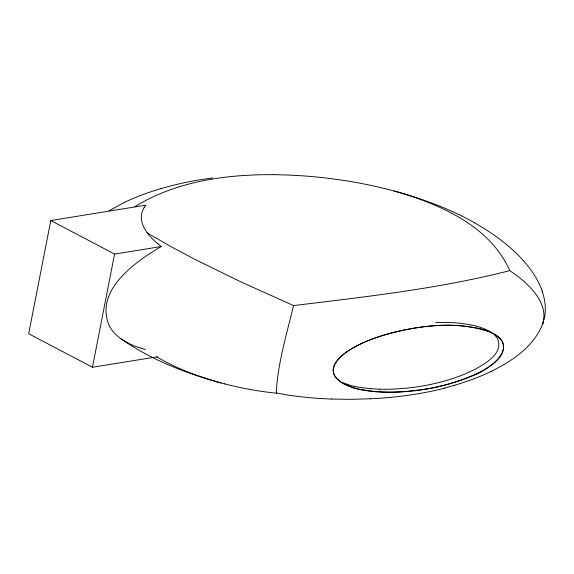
<?xml version="1.0" encoding="UTF-8"?>
<svg xmlns="http://www.w3.org/2000/svg" width="574" height="574" viewBox="0 0 574 574"><rect width="100%" height="100%" fill="white"/><g stroke="black" fill="none" stroke-linecap="round" stroke-linejoin="round"><path stroke-width="0.86" d="M144.045 207.759L145.825 205.176L50.785 220.538L28.7 333.731L92.471 367.267L157.348 356.777M92.471 367.267L114.556 254.081L161.258 246.526L157.872 243.835M544.489 317.357L542.774 323.636M542.695 323.858C548.328 305.985 533.892 289.54 521.084 278.964A135.938 78.552 8.1 0 0 511.52 271.818L509.755 270.634C438.931 288.729 365.968 296.765 293.551 305.59C286.735 334.061 277.938 362.524 276.288 391.884A31.835 18.397 8.1 0 0 276.395 392.953L289.045 395.264A233.532 134.947 8.1 0 0 331.629 399.052M542.911 323.248L543.047 322.832M542.767 323.664C533.999 346.581 512.223 361.01 491.093 371.435M134.854 206.697C176.211 181.197 226.134 174.302 273.942 174.69M109.082 210.766L124.199 202.543M161.258 246.526C135.026 261.909 93.634 290.867 109.548 326.412M160.505 188.731L170.887 185.861A258.544 149.398 8.1 0 1 200.348 179.712L212.703 177.947M454.787 385.24L444.405 388.117M370.374 398.786L351.13 399.325L331.636 399.066M435.723 322.588L441.148 322.445A100.156 57.874 8.1 0 1 457.062 322.975C468.506 324.116 480.345 325.939 490.397 331.858M274.099 174.675L286.031 174.97A300.618 173.714 8.1 0 1 323.829 177.753A271.76 157.039 8.1 0 1 330.351 178.521L346.172 180.774A277.256 160.218 8.1 0 1 390.076 189.958L399.482 192.498M379.529 389.194L370.933 388.72M276.446 393.226L265.74 391.949A205.722 118.875 8.1 0 1 224.678 383.898M225.015 383.977L218.228 382.162M145.48 349.573L136.447 346.725A52.873 30.551 8.1 0 1 126.144 342.018M394.037 190.991C421.94 198.59 449.385 208.57 474.633 222.798M221.255 382.98C193.359 375.382 165.9 365.423 140.659 351.18A208.979 120.762 8.1 0 1 121.358 339.004A49.78 28.765 8.1 0 0 126.151 342.011M217.589 381.968C196.48 375.92 175.709 368.092 156.774 356.87M399.533 192.534C442.626 205.499 490.533 227.003 509.755 270.634M348.698 384.81L342.413 382.542M489.249 331.772C454.601 319.933 416.502 325.788 382.083 335.647C366.205 340.884 349.745 347.198 338.036 359.597C322.064 376.573 349.236 388.985 363.335 390.019C399.482 395.529 437.108 390.033 470.895 376.343C489.744 370.481 521.96 344.924 490.009 332.095M293.551 305.59L240.549 281.726L194.751 259.283L170.571 246.411L149.836 234.443L147.296 232.901L144.827 229.112A61.303 35.423 8.1 0 1 141.513 219.986A53.533 30.931 8.1 0 1 144.031 207.759M50.785 220.538L114.556 254.081M343.03 383.396C369.62 396.038 400.817 392.587 428.986 388.569C446.084 385.419 462.981 380.526 478.587 372.777C489.852 366.836 509.777 355.593 501.54 340.425C491.409 328.873 474.641 327.338 460.298 325.745C439.784 324.296 419.128 326.613 399.095 331.069C382.169 335.015 365.337 340.439 350.405 349.516C339.715 355.098 324.712 370.904 339.464 381.05A27.48 15.878 8.1 0 0 342.09 382.844M523.144 260.431L525.605 263.258A169.222 97.788 8.1 0 1 542.15 290.81M542.064 290.817L542.566 292.302M121.293 339.033A53.325 30.809 8.1 0 1 109.634 326.405M370.926 388.598A64.64 37.353 8.1 0 1 348.64 384.932M379.529 389.201A121.53 70.229 8.1 0 0 393.642 389.086L407.662 388.067A164.917 95.298 8.1 0 0 428.979 384.781C444.864 381.516 460.542 376.709 475.014 369.312C485.654 363.414 503.642 353.347 497.593 338.768A25.27 14.601 8.1 0 0 494.35 334.8M491.122 371.457A248.391 143.536 8.1 0 1 454.751 385.211M444.498 388.218A266.042 153.739 8.1 0 1 370.359 398.758M157.915 243.821A86.244 49.838 8.1 0 1 147.253 232.908M124.171 202.522A248.391 143.536 8.1 0 1 160.541 188.767M474.54 222.856A203.426 117.555 8.1 0 1 523.223 260.409M542.487 292.302A141.24 81.616 8.1 0 1 544.575 317.372"/></g></svg>
